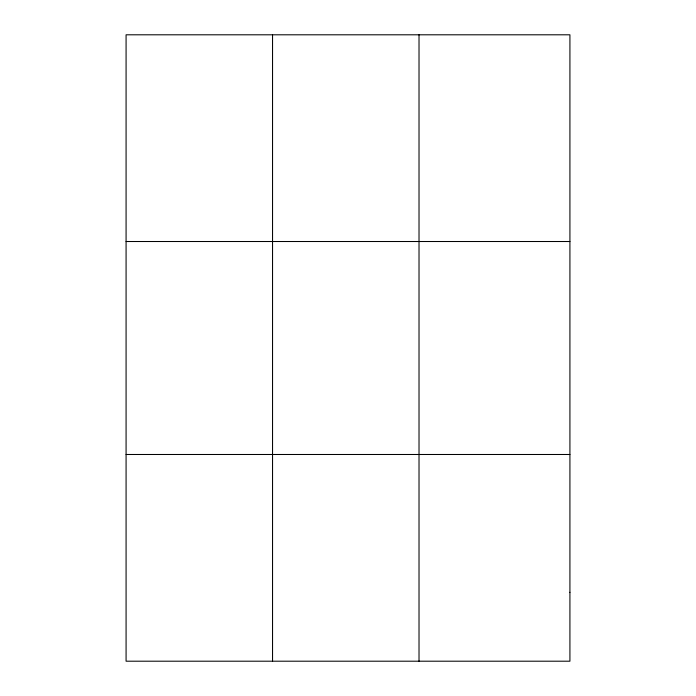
<?xml version="1.0" encoding="UTF-8"?>
<svg xmlns="http://www.w3.org/2000/svg" width="696" height="696" viewBox="0 0 696 696"><rect width="100%" height="100%" fill="white"/><g stroke="black" fill="none" stroke-linecap="round" stroke-linejoin="round"><path stroke-width="1.04" d="M272.545 661.2L272.545 34.8M419.018 661.2L419.018 34.8M126.08 241.512L569.92 241.512M126.08 454.488L569.92 454.488M569.92 592.296L569.92 661.2L126.08 661.2L126.08 34.8L569.92 34.8L569.92 592.296"/></g></svg>
